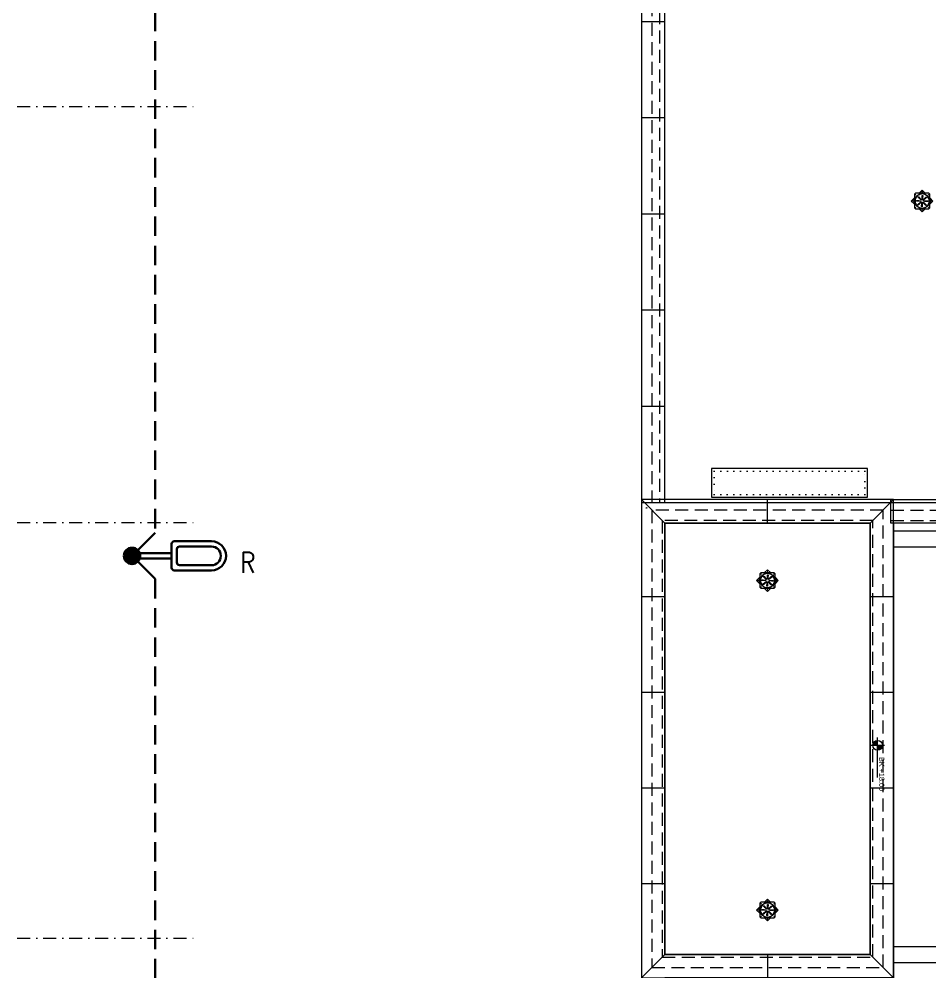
# Model space of a CAD drawing. Header units: metres. Extents: x -13316 to 152404, y -3899 to 30226.
# Drawn here: x 111981 to 113733, y 2695 to 4528 of the extents above; entities that cross this region are included whole.
import ezdxf
from ezdxf.enums import TextEntityAlignment as Align

# ---------------------------------------------------------------- set-up
doc = ezdxf.new("R2010")
doc.units = ezdxf.units.M
doc.header["$LTSCALE"] = 100
doc.header["$MEASUREMENT"] = 0
for name, pattern in [('DASHDOT2', [0.5, 0.25, -0.125, 0, -0.125]), ('DOT2', [0.125, 0, -0.125]), ('HIDDEN', [0.375, 0.25, -0.125])]:
    doc.linetypes.add(name, pattern=pattern)
doc.layers.get('0').update_dxf_attribs({"color": 9, "lineweight": 9})
for name, color, linetype, lineweight in [('06A', 9, 'Continuous', 9), ('06B', 9, 'Continuous', 9), ('06D', 9, 'Continuous', 9), ('10', 9, 'Continuous', 9), ('20', 9, 'DOT2', 9), ('21', 9, 'Continuous', 9), ('24', 9, 'DASHDOT2', 9), ('E-KABLO', 7, 'Continuous', 30), ('E-SOKAK AYDINLATMA ARMATÜRÜ', 7, 'Continuous', 30)]:
    doc.layers.add(name, color=color, linetype=linetype, lineweight=lineweight)
doc.styles.add('Arial', font='arial.ttf', dxfattribs={"height": 2.5})
doc.styles.add('E-YAZI', font='txttw.shx')
doc.styles.add('MuuM_TEXT-ITALIC', font='ARIALNI.TTF')

# ---------------------------------------------------------------- blocks, each defined once
blk = doc.blocks.new('p-harpusta-ust')
at = {"layer": '06A'}
blk.add_lwpolyline([(-947.5, 2083), (-947.5, 2083), (-902.5, 2083), (-902.5, 460), (-947.5, 460), (-947.5, 2083)], dxfattribs=at)
at = {"layer": '06D', "linetype": 'HIDDEN'}
for points in [[(-927.5, 460), (-927.5, 2083)], [(-907.5, 460), (-907.5, 2083)]]:
    blk.add_lwpolyline(points, dxfattribs=at)
blk = doc.blocks.new('0_elevationtarget-p-bk')
h = blk.add_hatch(color=250)
h.paths.add_polyline_path([(1.88, 0, 0.414214), (0, 1.88), (0, 0)])
h.paths.add_polyline_path([(0, 0), (-1.88, 0, 0.414214), (0, -1.88)])
blk.add_line((0, -2.62), (0, 2.62))
blk.add_lwpolyline([(12.45, 0), (-3, 0)])
blk.add_circle((0, 0), 1.88)
at = {"style": 'Arial'}
blk.add_attdef('BITMISKOT', text='', height=2, dxfattribs=at).set_placement((4.5, 0), align=Align.BOTTOM_LEFT)
at = {"style": 'MuuM_TEXT-ITALIC'}
blk.add_attdef('FINISHINGFLOORLEVEL', text='', height=2, dxfattribs=at).set_placement((4.5, -0.59), align=Align.TOP_LEFT)
blk = doc.blocks.new('suzgec')
for p, q in [((36834.3, 831.6), (36832.3, 829.6)), ((36832.3, 829.6), (36832.3, 803.6)), ((36860.3, 831.6), (36834.3, 831.6)), ((36841.5, 831.6), (36841.7, 831.8)), ((36841.7, 828.9), (36841.6, 829.1)), ((36841.7, 831.8), (36847.3, 837.4)), ((36841.7, 831.8), (36853, 831.8)), ((36841.8, 828.6), (36841.7, 828.9)), ((36842.5, 829.5), (36842.6, 829.3)), ((36842.6, 829.3), (36842.8, 829)), ((36847.3, 837.4), (36853, 831.8)), ((36848.5, 826.8), (36847.6, 819.7)), ((36853, 831.8), (36853.2, 831.6)), ((36862.3, 829.6), (36860.3, 831.6)), ((36862.3, 803.6), (36862.3, 829.6)), ((36826.5, 816.6), (36832.1, 822.2)), ((36832.1, 810.9), (36826.5, 816.6)), ((36832.1, 822.2), (36832.3, 822.4)), ((36832.1, 810.9), (36832.1, 822.2)), ((36832.3, 810.7), (36832.1, 810.9)), ((36834.4, 811.8), (36834.6, 811.9)), ((36834.6, 811.9), (36835, 812)), ((36835, 810.9), (36834.8, 810.9)), ((36835.3, 811.1), (36835, 810.9)), ((36837.1, 817.8), (36844.2, 816.8)), ((36844.3, 816.8), (36844.2, 816.8)), ((36846.1, 806.3), (36847.1, 813.4)), ((36847.3, 816.6), (36847.1, 816.6)), ((36847.1, 813.6), (36847.1, 813.4)), ((36847.3, 816.6), (36847.3, 816.8)), ((36847.3, 816.6), (36847.6, 816.6)), ((36847.3, 816.6), (36847.3, 816.3)), ((36847.6, 819.6), (36847.6, 819.7)), ((36850.4, 816.3), (36850.5, 816.3)), ((36857.6, 815.4), (36850.5, 816.3)), ((36859.7, 822.2), (36859.9, 822.3)), ((36860.2, 821.4), (36860, 821.3)), ((36862.3, 822.4), (36862.5, 822.2)), ((36862.5, 810.9), (36862.3, 810.7)), ((36862.5, 822.2), (36862.5, 810.9)), ((36862.5, 822.2), (36868.2, 816.6)), ((36868.2, 816.6), (36862.5, 810.9)), ((36832.3, 803.6), (36834.3, 801.6)), ((36834.3, 801.6), (36860.3, 801.6)), ((36841.7, 801.4), (36841.5, 801.6)), ((36853, 801.4), (36841.7, 801.4)), ((36847.3, 795.7), (36841.7, 801.4)), ((36853, 801.4), (36847.3, 795.7)), ((36852.1, 803.9), (36851.9, 804.2)), ((36852.1, 803.7), (36852.1, 803.9)), ((36852.9, 804.6), (36853, 804.3)), ((36853, 804.3), (36853.1, 804.1)), ((36853.2, 801.6), (36853, 801.4)), ((36860.3, 801.6), (36862.3, 803.6))]:
    blk.add_line(p, q)
for centre, radius in [((36847.3, 816.6), 14.3), ((36834.8, 829.1), 0.3), ((36847.3, 834.3), 0.4), ((36847.3, 834.3), 0.358), ((36859.8, 829.1), 0.3), ((36829.7, 816.6), 0.4), ((36829.7, 816.6), 0.358), ((36865, 816.6), 0.4), ((36865, 816.6), 0.358), ((36834.8, 804.1), 0.3), ((36847.3, 798.9), 0.4), ((36847.3, 798.9), 0.358), ((36859.8, 804.1), 0.3)]:
    blk.add_circle(centre, radius)
for radius, start, end in [(13.5, 114.6147, 200.3853), (13.8, 110.4176, 114.5824), (13.7, 110.4084, 114.5916), (13.3, 110.3378, 114.6622), (13.2, 110.3292, 114.6708), (13.5, 24.6147, 110.3853), (13.8, 200.4176, 204.5824), (13.7, 200.4084, 204.5916), (13.3, 200.3378, 204.6622), (13.2, 200.3292, 204.6708), (13.5, 204.6147, 290.3853), (13.6, 294.6147, 20.3853), (13.2, 20.3292, 24.6708), (13.3, 20.3378, 24.6622), (13.7, 20.4084, 24.5916), (13.8, 20.4176, 24.5824), (13.2, 290.3292, 294.6708), (13.3, 290.3378, 294.6622), (13.7, 290.4084, 294.5916), (13.8, 290.4176, 294.5824)]:
    blk.add_arc((36847.3, 816.6), radius, start, end)
for points, knots in [([(36839.9, 823.6), (36839.8, 823.7), (36839.8, 823.7), (36839.7, 823.9), (36839.7, 824), (36839.7, 824.2), (36839.7, 824.3), (36839.8, 824.5), (36839.8, 824.6), (36840, 824.8), (36840.1, 824.8), (36840.3, 824.9), (36840.4, 824.9), (36840.6, 824.9), (36840.7, 824.8), (36840.9, 824.8), (36840.9, 824.7), (36841, 824.6)], [2.169268, 2.169268, 2.169268, 2.169268, 2.468107, 2.468107, 2.768207, 2.768207, 3.065525, 3.065525, 3.362844, 3.362844, 3.660162, 3.660162, 3.95748, 3.95748, 4.257581, 4.257581, 4.55635, 4.55635, 4.55635, 4.55635]), ([(36847, 826.8), (36847, 826.9), (36847.1, 827), (36847.1, 827.2), (36847.2, 827.3), (36847.3, 827.4), (36847.4, 827.5), (36847.6, 827.6), (36847.7, 827.6), (36847.9, 827.6), (36848, 827.5), (36848.2, 827.4), (36848.3, 827.4), (36848.4, 827.2), (36848.5, 827.1), (36848.5, 826.9), (36848.5, 826.8), (36848.5, 826.7)], [2.169268, 2.169268, 2.169268, 2.169268, 2.468107, 2.468107, 2.768207, 2.768207, 3.065525, 3.065525, 3.362844, 3.362844, 3.660162, 3.660162, 3.95748, 3.95748, 4.257581, 4.257581, 4.55635, 4.55635, 4.55635, 4.55635]), ([(36837.1, 816.3), (36837, 816.3), (36836.9, 816.3), (36836.7, 816.4), (36836.6, 816.4), (36836.5, 816.6), (36836.4, 816.7), (36836.4, 816.9), (36836.4, 817), (36836.4, 817.2), (36836.4, 817.3), (36836.5, 817.5), (36836.5, 817.5), (36836.7, 817.7), (36836.8, 817.7), (36837, 817.8), (36837.1, 817.8), (36837.2, 817.8)], [2.169268, 2.169268, 2.169268, 2.169268, 2.468107, 2.468107, 2.768207, 2.768207, 3.065525, 3.065525, 3.362844, 3.362844, 3.660162, 3.660162, 3.95748, 3.95748, 4.257581, 4.257581, 4.55635, 4.55635, 4.55635, 4.55635]), ([(36840.3, 809.1), (36840.3, 809.1), (36840.2, 809), (36840, 808.9), (36839.9, 808.9), (36839.7, 808.9), (36839.6, 808.9), (36839.4, 809), (36839.3, 809.1), (36839.2, 809.2), (36839.1, 809.3), (36839, 809.5), (36839, 809.6), (36839, 809.8), (36839.1, 809.9), (36839.2, 810.1), (36839.2, 810.2), (36839.3, 810.2)], [2.169268, 2.169268, 2.169268, 2.169268, 2.468107, 2.468107, 2.768207, 2.768207, 3.065525, 3.065525, 3.362844, 3.362844, 3.660162, 3.660162, 3.95748, 3.95748, 4.257581, 4.257581, 4.55635, 4.55635, 4.55635, 4.55635]), ([(36844.1, 817), (36844.1, 817), (36844.1, 817), (36844.1, 817), (36844.2, 817), (36844.2, 817), (36844.2, 816.9), (36844.3, 816.9), (36844.3, 816.9), (36844.3, 816.8), (36844.3, 816.8), (36844.3, 816.7), (36844.3, 816.7), (36844.3, 816.7), (36844.3, 816.6), (36844.3, 816.6), (36844.3, 816.5), (36844.2, 816.5), (36844.2, 816.5), (36844.1, 816.5), (36844.1, 816.5), (36844.1, 816.5), (36844.1, 816.5)], [-0.0013985, -0.0013985, -0.0013985, -0.0013985, 0, 0, 0, 0.0909291, 0.0909291, 0.1818582, 0.1818582, 0.2711248, 0.2711248, 0.3603915, 0.3603915, 0.4496581, 0.4496581, 0.5389247, 0.5389247, 0.6298538, 0.6298538, 0.7207829, 0.7207829, 0.7401198, 0.7401198, 0.7401198, 0.7401198]), ([(36844.8, 814.6), (36844.8, 814.6), (36844.8, 814.6), (36844.8, 814.6), (36844.8, 814.6), (36844.8, 814.6), (36844.9, 814.6), (36844.9, 814.6), (36845, 814.6), (36845, 814.6), (36845.1, 814.6), (36845.1, 814.6), (36845.2, 814.5), (36845.2, 814.5), (36845.2, 814.4), (36845.2, 814.4), (36845.2, 814.4), (36845.2, 814.3), (36845.2, 814.3), (36845.2, 814.2), (36845.1, 814.2), (36845.1, 814.2), (36845.1, 814.2)], [-0.0013985, -0.0013985, -0.0013985, -0.0013985, 0, 0, 0, 0.0909291, 0.0909291, 0.1818582, 0.1818582, 0.2711248, 0.2711248, 0.3603915, 0.3603915, 0.4496581, 0.4496581, 0.5389247, 0.5389247, 0.6298538, 0.6298538, 0.7207829, 0.7207829, 0.7401198, 0.7401198, 0.7401198, 0.7401198]), ([(36845.3, 819.1), (36845.3, 819.1), (36845.3, 819.1), (36845.3, 819.1), (36845.4, 819.1), (36845.4, 819.1), (36845.4, 819), (36845.4, 819), (36845.4, 818.9), (36845.4, 818.9), (36845.4, 818.8), (36845.3, 818.8), (36845.3, 818.8), (36845.3, 818.8), (36845.2, 818.7), (36845.2, 818.7), (36845.1, 818.7), (36845.1, 818.7), (36845, 818.8), (36845, 818.8), (36845, 818.8), (36845, 818.8), (36845, 818.8)], [-0.0013985, -0.0013985, -0.0013985, -0.0013985, 0, 0, 0, 0.0909291, 0.0909291, 0.1818582, 0.1818582, 0.2711248, 0.2711248, 0.3603915, 0.3603915, 0.4496581, 0.4496581, 0.5389247, 0.5389247, 0.6298538, 0.6298538, 0.7207829, 0.7207829, 0.7401198, 0.7401198, 0.7401198, 0.7401198]), ([(36847, 813.4), (36847, 813.4), (36847, 813.4), (36847, 813.4), (36847, 813.4), (36847, 813.4), (36847, 813.5), (36847, 813.5), (36847.1, 813.5), (36847.1, 813.6), (36847.2, 813.6), (36847.2, 813.6), (36847.2, 813.6), (36847.3, 813.6), (36847.3, 813.6), (36847.4, 813.5), (36847.4, 813.5), (36847.4, 813.5), (36847.4, 813.4), (36847.5, 813.4), (36847.5, 813.3), (36847.5, 813.3), (36847.5, 813.3)], [-0.0013985, -0.0013985, -0.0013985, -0.0013985, 0, 0, 0, 0.0909291, 0.0909291, 0.1818582, 0.1818582, 0.2711248, 0.2711248, 0.3603915, 0.3603915, 0.4496581, 0.4496581, 0.5389247, 0.5389247, 0.6298538, 0.6298538, 0.7207829, 0.7207829, 0.7401198, 0.7401198, 0.7401198, 0.7401198]), ([(36847.7, 819.8), (36847.7, 819.8), (36847.7, 819.8), (36847.7, 819.8), (36847.7, 819.8), (36847.7, 819.7), (36847.7, 819.7), (36847.7, 819.7), (36847.6, 819.6), (36847.6, 819.6), (36847.5, 819.6), (36847.5, 819.6), (36847.4, 819.6), (36847.4, 819.6), (36847.4, 819.6), (36847.3, 819.6), (36847.3, 819.7), (36847.3, 819.7), (36847.2, 819.8), (36847.2, 819.8), (36847.2, 819.8), (36847.2, 819.8), (36847.2, 819.8)], [-0.0013985, -0.0013985, -0.0013985, -0.0013985, 0, 0, 0, 0.0909291, 0.0909291, 0.1818582, 0.1818582, 0.2711248, 0.2711248, 0.3603915, 0.3603915, 0.4496581, 0.4496581, 0.5389247, 0.5389247, 0.6298538, 0.6298538, 0.7207829, 0.7207829, 0.7401198, 0.7401198, 0.7401198, 0.7401198]), ([(36849.3, 814), (36849.3, 814), (36849.3, 814), (36849.3, 814), (36849.3, 814.1), (36849.3, 814.1), (36849.3, 814.1), (36849.3, 814.2), (36849.3, 814.2), (36849.3, 814.3), (36849.3, 814.3), (36849.3, 814.3), (36849.4, 814.4), (36849.4, 814.4), (36849.5, 814.4), (36849.5, 814.4), (36849.6, 814.4), (36849.6, 814.4), (36849.7, 814.4), (36849.7, 814.4), (36849.7, 814.4), (36849.7, 814.4), (36849.7, 814.4)], [-0.0013985, -0.0013985, -0.0013985, -0.0013985, 0, 0, 0, 0.0909291, 0.0909291, 0.1818582, 0.1818582, 0.2711248, 0.2711248, 0.3603915, 0.3603915, 0.4496581, 0.4496581, 0.5389247, 0.5389247, 0.6298538, 0.6298538, 0.7207829, 0.7207829, 0.7401198, 0.7401198, 0.7401198, 0.7401198]), ([(36849.9, 818.6), (36849.9, 818.6), (36849.9, 818.6), (36849.9, 818.6), (36849.9, 818.6), (36849.8, 818.5), (36849.8, 818.5), (36849.7, 818.5), (36849.7, 818.5), (36849.7, 818.5), (36849.6, 818.6), (36849.6, 818.6), (36849.5, 818.6), (36849.5, 818.7), (36849.5, 818.7), (36849.5, 818.7), (36849.5, 818.8), (36849.5, 818.8), (36849.5, 818.9), (36849.5, 818.9), (36849.6, 819), (36849.6, 819), (36849.6, 819)], [-0.0013985, -0.0013985, -0.0013985, -0.0013985, 0, 0, 0, 0.0909291, 0.0909291, 0.1818582, 0.1818582, 0.2711248, 0.2711248, 0.3603915, 0.3603915, 0.4496581, 0.4496581, 0.5389247, 0.5389247, 0.6298538, 0.6298538, 0.7207829, 0.7207829, 0.7401198, 0.7401198, 0.7401198, 0.7401198]), ([(36850.6, 816.2), (36850.6, 816.2), (36850.6, 816.2), (36850.6, 816.2), (36850.5, 816.2), (36850.5, 816.2), (36850.4, 816.2), (36850.4, 816.3), (36850.4, 816.3), (36850.4, 816.3), (36850.3, 816.4), (36850.3, 816.4), (36850.3, 816.5), (36850.4, 816.5), (36850.4, 816.6), (36850.4, 816.6), (36850.4, 816.6), (36850.5, 816.7), (36850.5, 816.7), (36850.6, 816.7), (36850.6, 816.7), (36850.6, 816.7), (36850.6, 816.7)], [-0.0013985, -0.0013985, -0.0013985, -0.0013985, 0, 0, 0, 0.0909291, 0.0909291, 0.1818582, 0.1818582, 0.2711248, 0.2711248, 0.3603915, 0.3603915, 0.4496581, 0.4496581, 0.5389247, 0.5389247, 0.6298538, 0.6298538, 0.7207829, 0.7207829, 0.7401198, 0.7401198, 0.7401198, 0.7401198]), ([(36854.8, 809.6), (36854.9, 809.5), (36854.9, 809.4), (36855, 809.2), (36855, 809.1), (36855, 808.9), (36855, 808.8), (36854.9, 808.6), (36854.8, 808.5), (36854.7, 808.4), (36854.6, 808.3), (36854.4, 808.3), (36854.3, 808.3), (36854.1, 808.3), (36854, 808.3), (36853.8, 808.4), (36853.7, 808.5), (36853.7, 808.6)], [2.169268, 2.169268, 2.169268, 2.169268, 2.468107, 2.468107, 2.768207, 2.768207, 3.065525, 3.065525, 3.362844, 3.362844, 3.660162, 3.660162, 3.95748, 3.95748, 4.257581, 4.257581, 4.55635, 4.55635, 4.55635, 4.55635]), ([(36854.4, 824), (36854.4, 824.1), (36854.5, 824.2), (36854.7, 824.2), (36854.8, 824.3), (36855, 824.3), (36855.1, 824.2), (36855.3, 824.1), (36855.4, 824.1), (36855.5, 823.9), (36855.6, 823.8), (36855.6, 823.7), (36855.7, 823.5), (36855.6, 823.3), (36855.6, 823.2), (36855.5, 823.1), (36855.4, 823), (36855.4, 822.9)], [2.169268, 2.169268, 2.169268, 2.169268, 2.468107, 2.468107, 2.768207, 2.768207, 3.065525, 3.065525, 3.362844, 3.362844, 3.660162, 3.660162, 3.95748, 3.95748, 4.257581, 4.257581, 4.55635, 4.55635, 4.55635, 4.55635]), ([(36857.6, 816.9), (36857.7, 816.9), (36857.8, 816.9), (36858, 816.8), (36858, 816.7), (36858.2, 816.6), (36858.2, 816.5), (36858.3, 816.3), (36858.3, 816.2), (36858.3, 816), (36858.3, 815.9), (36858.2, 815.7), (36858.1, 815.6), (36858, 815.5), (36857.9, 815.4), (36857.7, 815.4), (36857.6, 815.4), (36857.5, 815.4)], [2.169268, 2.169268, 2.169268, 2.169268, 2.468107, 2.468107, 2.768207, 2.768207, 3.065525, 3.065525, 3.362844, 3.362844, 3.660162, 3.660162, 3.95748, 3.95748, 4.257581, 4.257581, 4.55635, 4.55635, 4.55635, 4.55635]), ([(36847.6, 806.4), (36847.7, 806.3), (36847.6, 806.2), (36847.6, 806), (36847.5, 805.9), (36847.4, 805.7), (36847.3, 805.7), (36847.1, 805.6), (36847, 805.6), (36846.8, 805.6), (36846.7, 805.6), (36846.5, 805.7), (36846.4, 805.8), (36846.3, 805.9), (36846.2, 806), (36846.1, 806.2), (36846.1, 806.3), (36846.2, 806.4)], [2.169268, 2.169268, 2.169268, 2.169268, 2.468107, 2.468107, 2.768207, 2.768207, 3.065525, 3.065525, 3.362844, 3.362844, 3.660162, 3.660162, 3.95748, 3.95748, 4.257581, 4.257581, 4.55635, 4.55635, 4.55635, 4.55635])]:
    blk.add_open_spline(points, degree=3, knots=knots)
for points, weights in [([(36847.2, 819.8), (36847.2, 821.5), (36847, 826.8)], [1, 1.1928901223, 1.04336959175]), ([(36848.5, 826.7), (36847.9, 821.5), (36847.7, 819.8)], [1.04357122043, 1.19470432993, 1]), ([(36844.1, 816.5), (36842.4, 816.4), (36837.1, 816.3)], [1, 1.19289012449, 1.04336959218]), ([(36837.2, 817.8), (36842.5, 817.2), (36844.1, 817)], [1.04357122072, 1.19470433147, 1]), ([(36839.3, 810.2), (36843.5, 813.5), (36844.8, 814.6)], [1.04357122094, 1.1947043326, 1]), ([(36845, 818.8), (36843.7, 820), (36839.9, 823.6)], [1, 1.19289012244, 1.04336959178]), ([(36845.1, 814.2), (36844, 813), (36840.3, 809.1)], [1, 1.19289012327, 1.04336959194]), ([(36841, 824.6), (36844.3, 820.5), (36845.3, 819.1)], [1.04357122128, 1.19470433435, 1]), ([(36846.2, 806.4), (36846.8, 811.7), (36847, 813.4)], [1.04357122103, 1.19470433305, 1]), ([(36847.5, 813.3), (36847.5, 811.6), (36847.6, 806.4)], [1, 1.19289011339, 1.04336959002]), ([(36853.7, 808.6), (36850.4, 812.7), (36849.3, 814)], [1.04357121982, 1.19470432681, 1]), ([(36849.6, 819), (36850.7, 820.2), (36854.4, 824)], [1, 1.19289012017, 1.04336959134]), ([(36849.7, 814.4), (36850.9, 813.2), (36854.8, 809.6)], [1, 1.19289011781, 1.04336959088]), ([(36855.4, 822.9), (36851.2, 819.6), (36849.9, 818.6)], [1.04357122006, 1.19470432802, 1]), ([(36859.3, 822.1), (36859.5, 822.2), (36859.7, 822.2)], [1.02554744525, 1.0127799804, 1]), ([(36860, 821.3), (36859.9, 821.2), (36859.7, 821.2)], [1, 1.0127799804, 1.02554744526])]:
    blk.add_rational_spline(points, weights, degree=2)
for points, weights, knots in [([(36850.6, 816.7), (36851.1, 816.7), (36853.6, 816.8), (36857.6, 816.9)], [4.14064799907, 3.56700040162, 2.15953650571, 1.32480586323], [27.48414514, 27.48414514, 27.48414514, 27.50397367, 27.53272487, 27.53272487, 27.53272487]), ([(36857.5, 815.4), (36855.5, 815.6), (36852.3, 816), (36850.9, 816.2), (36850.6, 816.2)], [1.32476723726, 1.64485472039, 2.71311941379, 3.81141839734, 4.16242382948], [0.00590224, 0.00590224, 0.00590224, 0.01753913, 0.04477222, 0.05758123, 0.05758123, 0.05758123])]:
    blk.add_rational_spline(points, weights, degree=2, knots=knots)
blk = doc.blocks.new('VIDA')
for p, q in [((-18072, 6524), (-18070, 6525)), ((-18072, 6524), (-18072, 6524)), ((-18072, 6524), (-18072, 6524)), ((-18070, 6523), (-18072, 6524)), ((-18070, 6525), (-18071, 6523)), ((-18071, 6523), (-18070, 6525)), ((-18070, 6523), (-18069, 6525)), ((-18070, 6525), (-18070, 6525)), ((-18070, 6525), (-18070, 6524)), ((-18070, 6524), (-18070, 6525)), ((-18070, 6525), (-18070, 6525)), ((-18070, 6525), (-18070, 6525)), ((-18070, 6525), (-18069, 6525)), ((-18070, 6524), (-18070, 6524)), ((-18069, 6522), (-18070, 6523)), ((-18070, 6523), (-18070, 6523)), ((-18069, 6523), (-18068, 6525)), ((-18069, 6522), (-18069, 6525)), ((-18069, 6525), (-18069, 6522)), ((-18069, 6525), (-18069, 6525)), ((-18069, 6525), (-18069, 6525)), ((-18069, 6525), (-18069, 6525)), ((-18069, 6525), (-18069, 6525)), ((-18069, 6525), (-18068, 6525)), ((-18069, 6523), (-18069, 6522)), ((-18068, 6522), (-18069, 6523)), ((-18069, 6523), (-18069, 6523)), ((-18069, 6522), (-18069, 6522)), ((-18067, 6525), (-18068, 6522)), ((-18068, 6523), (-18067, 6525)), ((-18068, 6525), (-18068, 6523)), ((-18068, 6522), (-18068, 6525)), ((-18068, 6525), (-18068, 6525)), ((-18068, 6525), (-18068, 6522)), ((-18068, 6525), (-18068, 6525)), ((-18068, 6525), (-18068, 6525)), ((-18068, 6525), (-18067, 6525)), ((-18068, 6523), (-18068, 6522)), ((-18068, 6522), (-18068, 6523)), ((-18068, 6523), (-18068, 6523)), ((-18068, 6523), (-18068, 6522)), ((-18067, 6522), (-18068, 6522)), ((-18068, 6522), (-18068, 6522)), ((-18066, 6525), (-18067, 6525)), ((-18067, 6523), (-18066, 6525)), ((-18066, 6525), (-18067, 6522)), ((-18067, 6525), (-18067, 6523)), ((-18067, 6522), (-18067, 6525)), ((-18067, 6525), (-18067, 6525)), ((-18067, 6525), (-18067, 6525)), ((-18067, 6525), (-18067, 6525)), ((-18067, 6522), (-18067, 6523)), ((-18067, 6523), (-18067, 6522)), ((-18067, 6523), (-18067, 6523)), ((-18067, 6523), (-18067, 6522)), ((-18066, 6522), (-18067, 6522)), ((-18066, 6525), (-18066, 6525)), ((-18066, 6525), (-18066, 6525)), ((-18066, 6525), (-18066, 6525)), ((-18066, 6525), (-18066, 6523)), ((-18066, 6522), (-18066, 6525)), ((-18065, 6525), (-18066, 6522)), ((-18066, 6523), (-18065, 6525)), ((-18066, 6525), (-18065, 6525)), ((-18066, 6523), (-18066, 6523)), ((-18066, 6523), (-18066, 6522)), ((-18066, 6523), (-18066, 6522)), ((-18066, 6522), (-18066, 6523)), ((-18065, 6522), (-18066, 6522)), ((-18065, 6525), (-18065, 6523)), ((-18065, 6522), (-18065, 6525)), ((-18065, 6525), (-18065, 6525)), ((-18065, 6525), (-18065, 6525)), ((-18065, 6525), (-18065, 6525)), ((-18065, 6525), (-18064, 6525)), ((-18065, 6523), (-18064, 6525)), ((-18064, 6525), (-18065, 6522)), ((-18065, 6522), (-18064, 6525)), ((-18065, 6523), (-18065, 6522)), ((-18065, 6523), (-18065, 6523)), ((-18065, 6523), (-18065, 6522)), ((-18065, 6522), (-18065, 6523)), ((-18064, 6523), (-18065, 6522)), ((-18064, 6523), (-18065, 6522)), ((-18065, 6522), (-18065, 6522)), ((-18064, 6525), (-18064, 6525)), ((-18064, 6525), (-18064, 6525)), ((-18064, 6525), (-18064, 6525)), ((-18064, 6525), (-18064, 6523)), ((-18064, 6522), (-18062, 6525)), ((-18062, 6525), (-18064, 6522)), ((-18064, 6523), (-18062, 6525)), ((-18062, 6525), (-18064, 6525)), ((-18064, 6523), (-18064, 6523)), ((-18062, 6523), (-18064, 6522)), ((-18062, 6523), (-18064, 6522)), ((-18064, 6522), (-18064, 6523)), ((-18064, 6522), (-18064, 6522)), ((-18063, 6522), (-18062, 6525)), ((-18061, 6525), (-18063, 6523)), ((-18062, 6525), (-18063, 6525)), ((-18062, 6523), (-18063, 6522)), ((-18063, 6522), (-18061, 6523)), ((-18062, 6523), (-18063, 6522)), ((-18063, 6523), (-18061, 6523)), ((-18063, 6522), (-18061, 6522)), ((-18062, 6525), (-18061, 6525)), ((-18062, 6525), (-18062, 6525)), ((-18062, 6525), (-18062, 6525)), ((-18062, 6525), (-18062, 6525)), ((-18061, 6525), (-18062, 6525)), ((-18062, 6523), (-18061, 6525)), ((-18061, 6525), (-18062, 6522)), ((-18062, 6522), (-18061, 6525)), ((-18061, 6523), (-18062, 6525)), ((-18062, 6525), (-18061, 6522)), ((-18062, 6525), (-18062, 6523)), ((-18062, 6525), (-18062, 6525)), ((-18062, 6525), (-18061, 6525)), ((-18062, 6523), (-18062, 6523)), ((-18062, 6522), (-18062, 6523)), ((-18061, 6523), (-18062, 6522)), ((-18061, 6523), (-18062, 6522)), ((-18062, 6522), (-18062, 6522)), ((-18061, 6525), (-18060, 6525)), ((-18061, 6525), (-18061, 6525)), ((-18061, 6525), (-18061, 6525)), ((-18061, 6525), (-18061, 6525)), ((-18061, 6525), (-18061, 6523)), ((-18061, 6522), (-18060, 6525)), ((-18060, 6525), (-18061, 6522)), ((-18061, 6523), (-18060, 6525)), ((-18061, 6523), (-18061, 6523)), ((-18060, 6523), (-18061, 6522)), ((-18060, 6523), (-18061, 6522)), ((-18061, 6522), (-18061, 6523)), ((-18061, 6522), (-18061, 6522)), ((-18060, 6525), (-18060, 6525)), ((-18060, 6525), (-18060, 6525)), ((-18060, 6525), (-18060, 6525)), ((-18060, 6525), (-18060, 6525)), ((-18060, 6525), (-18060, 6523)), ((-18060, 6523), (-18060, 6525)), ((-18059, 6525), (-18060, 6522)), ((-18060, 6522), (-18059, 6525)), ((-18060, 6525), (-18059, 6525)), ((-18059, 6524), (-18060, 6523)), ((-18060, 6522), (-18060, 6523)), ((-18060, 6523), (-18060, 6522)), ((-18060, 6523), (-18060, 6522)), ((-18060, 6523), (-18060, 6523)), ((-18060, 6523), (-18059, 6523)), ((-18060, 6522), (-18060, 6522)), ((-18058, 6527), (-18059, 6527)), ((-18059, 6521), (-18059, 6527)), ((-18059, 6525), (-18059, 6525)), ((-18058, 6521), (-18059, 6521))]:
    blk.add_line(p, q)
for points in [[(-18069, 6525), (-18069, 6523)], [(-18057, 6524), (-18057, 6524), (-18057, 6524), (-18057, 6523)]]:
    blk.add_lwpolyline(points)
for start, end in [(7.5095, 35.2427), (324.7573, 352.4905)]:
    blk.add_arc((-18062, 6524), 5.21, start, end)
blk = doc.blocks.new('krt-harpusta1')
for points in [[(16786.2, 292.5), (16786.2, 337.5), (14425.8, 337.5), (14425.8, 1327.5), (16786.2, 1327.5), (16786.2, 1372.5), (14380.8, 1372.5), (14380.8, 292.5), (16786.2, 292.5)], [(14425.8, 1327.5), (14380.8, 1372.5)], [(14565.8, 1372.5), (14565.8, 1327.5)], [(14935.8, 1372.5), (14935.8, 1327.5)], [(15120.8, 1372.5), (15120.8, 1327.5)], [(15305.8, 1372.5), (15305.8, 1327.5)], [(15490.8, 1372.5), (15490.8, 1327.5)], [(15675.8, 1372.5), (15675.8, 1327.5)], [(15860.8, 1372.5), (15860.8, 1327.5)], [(16045.8, 1372.5), (16045.8, 1327.5)], [(16230.8, 1372.5), (16230.8, 1327.5)], [(16415.8, 1372.5), (16415.8, 1327.5)], [(16600.8, 1372.5), (16600.8, 1327.5)], [(14380.8, 1192.5), (14425.8, 1192.5)], [(14380.8, 1012.5), (14425.8, 1012.5)], [(14380.8, 832.5), (14425.8, 832.5)], [(14380.8, 652.5), (14425.8, 652.5)], [(14380.8, 472.5), (14425.8, 472.5)], [(14380.8, 292.5), (14425.8, 337.5)], [(14565.8, 292.5), (14565.8, 337.5)], [(14750.8, 292.5), (14750.8, 337.5)], [(14935.8, 292.5), (14935.8, 337.5)], [(15120.8, 292.5), (15120.8, 337.5)], [(15305.8, 292.5), (15305.8, 337.5)], [(15490.8, 292.5), (15490.8, 337.5)], [(15675.8, 292.5), (15675.8, 337.5)], [(15860.8, 292.5), (15860.8, 337.5)], [(16045.8, 292.5), (16045.8, 337.5)], [(16230.8, 292.5), (16230.8, 337.5)], [(16415.8, 292.5), (16415.8, 337.5)], [(16600.8, 292.5), (16600.8, 337.5)]]:
    blk.add_lwpolyline(points)
at = {"layer": '06D'}
blk.add_lwpolyline([(16786.2, 1372.5), (14380.8, 1372.5), (14380.8, 292.5), (16786.2, 292.5)], close=True, dxfattribs=at)
at = {"layer": '06D', "linetype": 'HIDDEN'}
for points in [[(16786.2, 1352.5), (14400.8, 1352.5), (14400.8, 312.5), (16786.2, 312.5), (16786.2, 312.5)], [(16786.2, 1337.5), (14415.8, 1337.5), (14415.8, 327.5), (16786.2, 327.5)]]:
    blk.add_lwpolyline(points, dxfattribs=at)
at = {"layer": '10', "xscale": -0.1000000000058208, "yscale": 0.1000000000058208, "zscale": 0.1000000000021828, "rotation": 89.9725710339926}
blk.add_blockref('VIDA', (17448.1, -1504.2), dxfattribs=at)
blk = doc.blocks.new('pergolecatikati_krtrevizegorunus')
at = {"layer": '06B'}
blk.add_lwpolyline([(-830, 1618), (-830, 3), (-800, 3), (-800, 90), (-30, 90), (-30, 3), (0, 3), (0, 1618), (-30, 1618), (-30, 1550), (-800, 1550), (-800, 1618)], close=True, dxfattribs=at)
blk = doc.blocks.new('p-cati_vw')
at = {"layer": '06A'}
for p, q in [((187.1, -3136), (187.1, -3181)), ((371.1, -3136), (371.1, -3181)), ((555.1, -3135), (555.1, -3180)), ((739.1, -3135), (739.1, -3180)), ((187.1, -3575), (187.1, -3620)), ((371.1, -3575), (371.1, -3620)), ((555.1, -3575), (555.1, -3620)), ((739.1, -3575), (739.1, -3620))]:
    blk.add_line(p, q, dxfattribs=at)
for points in [[(0, -3620), (920, -3620), (920, -3135), (0, -3135)], [(45, -3575), (875, -3575), (875, -3180), (45, -3180)]]:
    blk.add_lwpolyline(points, close=True, dxfattribs=at)
for points in [[(45, -3180), (0, -3135)], [(875, -3180), (920, -3135)], [(45, -3377.5), (0, -3377.5)], [(875, -3377.5), (920, -3377.5)], [(45, -3575), (0, -3620)], [(875, -3575), (920, -3620)]]:
    blk.add_lwpolyline(points, dxfattribs=at)
at = {"layer": '06D'}
for points in [[(3152, -3675), (3152, 55), (1705, 55), (1705, -1115), (920, -1115), (920, -1520), (45, -1517), (45, -3135), (920, -3135), (920, -3575), (1705, -3575), (1705, -3675)], [(-60, -3485), (-5, -3485), (-5, -3185), (-60, -3185)], [(45, -3180), (875, -3180), (875, -3575), (45, -3575)]]:
    blk.add_lwpolyline(points, close=True, dxfattribs=at)
at = {"layer": '06D', "linetype": 'HIDDEN'}
for points in [[(20, -3600), (900, -3600), (900, -3155), (20, -3155)], [(40, -3580), (880, -3580), (880, -3175), (40, -3175)]]:
    blk.add_lwpolyline(points, close=True, dxfattribs=at)
at = {"layer": '20'}
blk.add_lwpolyline([(-55, -3480), (-10, -3480), (-10, -3190), (-55, -3190)], close=True, dxfattribs=at)
at = {"layer": '06B', "rotation": 1.082915e-10}
blk.add_blockref('pergolecatikati_krtrevizegorunus', (890.5, -3138), dxfattribs=at)
at = {"layer": '06D', "rotation": 1.082915e-10}
for name, p in [('p-harpusta-ust', (947.5, -3600)), ('krt-harpusta1', (-16780.8, -3912.5)), ('suzgec', (-37421.8, -3896.6)), ('suzgec', (-36691.8, -4194.1)), ('suzgec', (-36057.9, -4194.1))]:
    blk.add_blockref(name, p, dxfattribs=at)
at = {"layer": '21'}
ref = blk.add_blockref('0_elevationtarget-p-bk', (472.5, -3165.8), dxfattribs=dict(at, xscale=5, yscale=5, zscale=5, rotation=1.082915e-10))
ref.add_attrib('BITMISKOT', 'BK +18.00', dxfattribs={"layer": '0', "height": 10, "style": 'Arial'}).set_placement((495, -3165.8), align=Align.BOTTOM_LEFT)
blk = doc.blocks.new('p-akslar_yeni')
at = {"layer": '24'}
for points in [[(2164.8, -4535), (6415, -4535)], [(2164.8, -5335), (6415, -5335)], [(2164.8, -6135), (6415, -6135)]]:
    blk.add_lwpolyline(points, dxfattribs=at)
blk = doc.blocks.new('SOKAK AYDINLATMA ARMATÜRÜ')
at = {"layer": 'E-SOKAK AYDINLATMA ARMATÜRÜ', "color": 4}
for p, q in [((-28, 81.2), (-28, 152.8)), ((-18, 91.2), (-18, 152.8)), ((18, 152.8), (18, 91.2)), ((28, 152.8), (28, 81.2)), ((-23, 76.2), (23, 76.2)), ((-13, 86.2), (13, 86.2)), ((-5, 0), (-5, 76.2)), ((5, 0), (5, 76.2))]:
    blk.add_line(p, q, dxfattribs=at)
at = {"layer": 'E-SOKAK AYDINLATMA ARMATÜRÜ', "color": 4, "const_width": 15.7}
blk.add_lwpolyline([(0, -7.9, 1), (0, 7.9, 1)], format="xyb", close=True, dxfattribs=at)
at = {"layer": 'E-SOKAK AYDINLATMA ARMATÜRÜ', "color": 4}
blk.add_circle((0, 0), 15.7, dxfattribs=at)
for centre, radius, start, end in [((0, 152.8), 28, 0, 180), ((0, 152.8), 18, 0, 180), ((-23, 81.2), 5, 180, 270), ((-13, 91.2), 5, 180, 270), ((13, 91.2), 5, 270, 0), ((23, 81.2), 5, 270, 0)]:
    blk.add_arc(centre, radius, start, end, dxfattribs=at)

msp = doc.modelspace()

# ---------------------------------------------------------------- linework, layer by layer
at = {"layer": 'E-KABLO', "color": 6, "linetype": 'HIDDEN', "ltscale": 1.5}
for p, q in [((112242.75, 4935.95), (112242.75, 3539.9)), ((112242.75, 3451.35), (112242.75, 2059.12))]:
    msp.add_line(p, q, dxfattribs=at)
at = {"layer": 'E-KABLO', "color": 6}
for q in [(112242.75, 3539.9), (112242.75, 3451.35)]:
    msp.add_line((112198.5, 3495.62), q, dxfattribs=at)

# ---------------------------------------------------------------- block references
at = {"layer": '06D', "rotation": 269.9999999998917}
msp.add_blockref('p-cati_vw', (116798.49, 3603.68), dxfattribs=at)
at = {"layer": '24'}
msp.add_blockref('p-akslar_yeni', (105905, 8895), dxfattribs=at)
at = {"layer": 'E-KABLO', "color": 6, "rotation": 270}
msp.add_blockref('SOKAK AYDINLATMA ARMATÜRÜ', (112198.5, 3495.62), dxfattribs=at)

# ---------------------------------------------------------------- texts
at = {"layer": 'E-KABLO', "color": 3, "linetype": 'Continuous', "style": 'E-YAZI', "width": 0.8}
msp.add_text('R', height=40, dxfattribs=at).set_placement((112421.11, 3482.63), align=Align.MIDDLE_CENTER)

doc.saveas('drawing.dxf')
